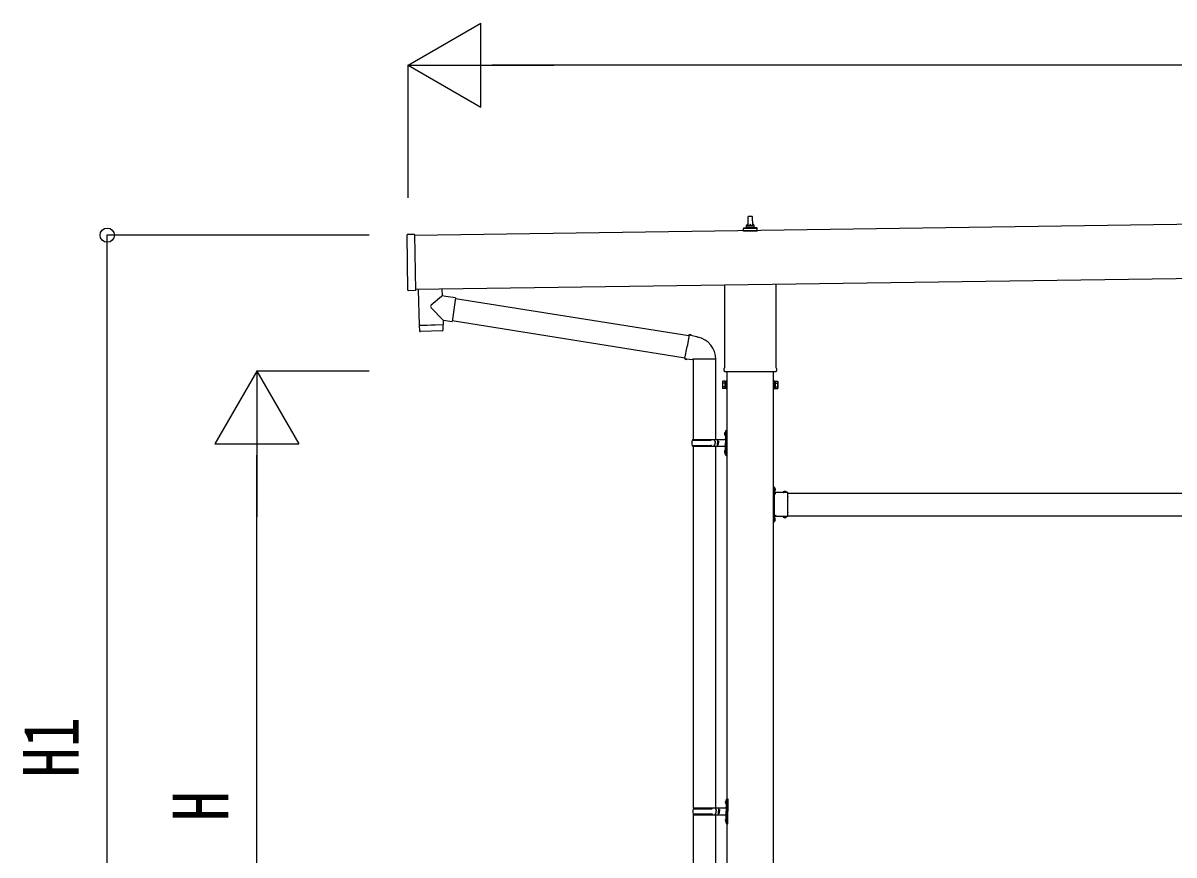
# Model space of a CAD drawing. Units: millimetres, scale not verified. Extents: x -18922 to 18922, y -13365 to 13365.
# Drawn here: x -7795 to -4719, y -4853 to -2629 of the extents above; entities that cross this region are included whole.
import ezdxf
from ezdxf.enums import TextEntityAlignment as Align

# ---------------------------------------------------------------- set-up
doc = ezdxf.new("R2010")
doc.units = ezdxf.units.MM
doc.header["$LTSCALE"] = 50
for name, color, linetype in [('0-5_YKK_13', 4, 'Continuous'), ('0-6_YKK_A1', 4, 'Continuous'), ('0-7_YKK_D', 6, 'Continuous')]:
    doc.layers.add(name, color=color, linetype=linetype)
doc.styles.add('ＭＳ ゴシック', font='')
doc.styles.get('ＭＳ ゴシック').set_extended_font_data('MS Gothic')

msp = doc.modelspace()

# ---------------------------------------------------------------- linework, layer by layer
at = {"layer": '0-5_YKK_13'}
for p, q in [((-5857.31, -3169.86), (-5856.58, -3146.34)), ((-5855.58, -3145.36), (-5847.04, -3145.36)), ((-5846.04, -3146.34), (-5845.31, -3169.86)), ((-6766.29, -3343.38), (-6768.41, -3195.39)), ((-6748.43, -3194.11), (-6767.42, -3194.38)), ((-5869.56, -3185.36), (-5869.56, -3177.65)), ((-5833.06, -3185.36), (-5869.56, -3185.36)), ((-5869.18, -3176.86), (-5833.44, -3176.86)), ((-5868.8, -3176.68), (-5862.07, -3175.05)), ((-5861.69, -3174.86), (-5840.93, -3174.86)), ((-5861.31, -3174.08), (-5861.31, -3169.86)), ((-5860.31, -3169.86), (-5842.31, -3169.86)), ((-5841.31, -3174.08), (-5841.31, -3169.86)), ((-5833.82, -3176.68), (-5840.55, -3175.05)), ((-5833.06, -3185.36), (-5833.06, -3177.65)), ((-6675.21, -3340), (-6674.6, -3358.18)), ((-5919.61, -3549.35), (-5919.61, -3328.7)), ((-5783.01, -3326.75), (-5783.01, -3549.35)), ((-6639, -3363.24), (-6647.97, -3426.31)), ((-6639.26, -3365.07), (-6015.18, -3464.43)), ((-6672.45, -3422.83), (-6703.94, -3390.32)), ((-6735.98, -3437.97), (-6735.32, -3451.01)), ((-6731.51, -3436.82), (-6731.46, -3437.82)), ((-6676.54, -3434.99), (-6676.53, -3435.99)), ((-6672.45, -3422.83), (-6647.97, -3426.31)), ((-6672.45, -3422.83), (-6672.05, -3434.84)), ((-6647.71, -3424.48), (-6025.6, -3523.53)), ((-6674.71, -3451.94), (-6732.22, -3453.85)), ((-6014.86, -3462.62), (-6020.39, -3493.98)), ((-6014.86, -3462.62), (-6013.72, -3460.64)), ((-6013.72, -3460.64), (-6010.15, -3461.26)), ((-6010.15, -3461.26), (-6009.74, -3463.61)), ((-5995.22, -3466.43), (-5993.54, -3468.06)), ((-5993.54, -3468.06), (-5991.42, -3468.51)), ((-6025.92, -3525.35), (-6020.39, -3493.98)), ((-6025.92, -3525.35), (-6025.52, -3527.6)), ((-6025.92, -3525.35), (-6020.77, -3526.17)), ((-6025.52, -3527.6), (-6021.96, -3528.23)), ((-6021.96, -3528.23), (-6020.77, -3526.17)), ((-6020.77, -3526.17), (-6006.16, -3528.48)), ((-6006.16, -3528.48), (-6003.96, -3527.5)), ((-5943.66, -3527.89), (-6004.84, -3527.89)), ((-6003.81, -3527.89), (-6003.81, -3742.13)), ((-5943.81, -3527.89), (-5943.81, -3742.13)), ((-5921.31, -3558.12), (-5921.31, -3552.62)), ((-5783.37, -3561.62), (-5919.25, -3561.62)), ((-5781.31, -3552.62), (-5781.31, -3558.12)), ((-5925.31, -3587.62), (-5924.55, -3586.31)), ((-5925.31, -3587.62), (-5925.31, -3604.62)), ((-5918.31, -3591.22), (-5924.55, -3591.22)), ((-5784.31, -3591.22), (-5778.07, -3591.22)), ((-5777.31, -3587.62), (-5778.07, -3586.31)), ((-5777.31, -3587.62), (-5777.31, -3604.62)), ((-5925.31, -3604.62), (-5924.55, -3605.94)), ((-5918.31, -3601.03), (-5924.55, -3601.03)), ((-5918.31, -3605.94), (-5924.55, -3605.94)), ((-5915.81, -3605.32), (-5918.31, -3605.32)), ((-5786.81, -3605.32), (-5784.31, -3605.32)), ((-5784.31, -3601.03), (-5778.07, -3601.03)), ((-5784.31, -3605.94), (-5778.07, -3605.94)), ((-5777.31, -3604.62), (-5778.07, -3605.94)), ((-5917.81, -3719.13), (-5914.81, -3717.63)), ((-5917.81, -3719.13), (-5917.81, -3751.13)), ((-5914.81, -3717.63), (-5914.81, -3751.13)), ((-5914.81, -3717.63), (-5913.81, -3717.63)), ((-5913.81, -3717.63), (-5913.81, -3751.13)), ((-6006.81, -3744.13), (-5956.48, -3744.13)), ((-6005.81, -3742.13), (-5919.81, -3742.13)), ((-6005.81, -3742.13), (-6005.81, -3744.13)), ((-5946.81, -3742.13), (-5946.81, -3746.63)), ((-5946.81, -3746.63), (-5944.81, -3746.63)), ((-5944.81, -3746.63), (-5944.81, -3751.13)), ((-5944.81, -3755.63), (-5944.81, -3751.13)), ((-5938.81, -3742.13), (-5938.81, -3751.13)), ((-5938.81, -3746.63), (-5935.81, -3746.63)), ((-5938.81, -3760.13), (-5938.81, -3751.13)), ((-5935.81, -3746.63), (-5935.81, -3751.13)), ((-5935.81, -3755.63), (-5935.81, -3751.13)), ((-5920.11, -3724.98), (-5918.07, -3725.98)), ((-5918.84, -3722.98), (-5918.21, -3722.98)), ((-5918.84, -3722.98), (-5918.84, -3731.28)), ((-5918.84, -3731.28), (-5918.21, -3731.28)), ((-5918.21, -3722.98), (-5918.21, -3731.28)), ((-5918.21, -3722.98), (-5917.81, -3723.38)), ((-5918.21, -3731.28), (-5917.81, -3730.88)), ((-5918.07, -3725.98), (-5917.46, -3727.13)), ((-5917.81, -3723.38), (-5917.81, -3730.88)), ((-5917.81, -3783.13), (-5917.81, -3751.13)), ((-5914.81, -3784.63), (-5914.81, -3751.13)), ((-5913.81, -3784.63), (-5913.81, -3751.13)), ((-6006.81, -3758.13), (-5956.48, -3758.13)), ((-6005.81, -3760.13), (-6005.81, -3758.13)), ((-6005.81, -3760.13), (-5919.81, -3760.13)), ((-6003.81, -3760.13), (-6003.81, -4727.62)), ((-5946.81, -3760.13), (-5946.81, -3755.63)), ((-5946.81, -3755.63), (-5944.81, -3755.63)), ((-5943.81, -3760.13), (-5943.81, -4727.62)), ((-5938.81, -3755.63), (-5935.81, -3755.63)), ((-5920.11, -3772.98), (-5918.07, -3773.98)), ((-5918.84, -3770.98), (-5918.21, -3770.98)), ((-5918.84, -3770.98), (-5918.84, -3779.28)), ((-5918.84, -3779.28), (-5918.21, -3779.28)), ((-5918.21, -3770.98), (-5918.21, -3779.28)), ((-5918.21, -3770.98), (-5917.81, -3771.38)), ((-5918.21, -3779.28), (-5917.81, -3778.88)), ((-5918.07, -3773.98), (-5917.46, -3775.13)), ((-5917.81, -3771.38), (-5917.81, -3778.88)), ((-5917.81, -3783.13), (-5914.81, -3784.63)), ((-5914.81, -3784.63), (-5913.81, -3784.63)), ((-5787.21, -3868.62), (-5788.81, -3868.62)), ((-5788.81, -3873.12), (-5787.21, -3873.12)), ((-5787.21, -3874.12), (-5788.81, -3874.12)), ((-5787.21, -3885.58), (-5787.21, -3868.62)), ((-5787.21, -3872.09), (-5787.21, -3880.16)), ((-5787.21, -3875), (-5784.55, -3873.67)), ((-5786.35, -3871.39), (-5786.51, -3871.39)), ((-5783.11, -3876.12), (-5788.81, -3876.12)), ((-5787.21, -3878.12), (-5788.81, -3878.12)), ((-5788.81, -3879.12), (-5787.21, -3879.12)), ((-5787.21, -3877.25), (-5784.55, -3878.57)), ((-5750.81, -3884.02), (-5787.21, -3884.02)), ((-5786.81, -3885.62), (-5783.81, -3885.62)), ((-5786.81, -3894.41), (-5786.81, -3887.62)), ((-5786.81, -3936.41), (-5786.81, -3895.84)), ((-5786.35, -3880.86), (-5786.51, -3880.86)), ((-5763.54, -3883.16), (-5763.54, -3883.32)), ((-5754.77, -3884.02), (-5762.84, -3884.02)), ((-5759.94, -3884.02), (-5761.26, -3881.37)), ((-5757.68, -3884.02), (-5756.36, -3881.37)), ((-5754.07, -3883.16), (-5754.07, -3883.32)), ((-5750.81, -3894.41), (-5750.81, -3884.02)), ((-5750.81, -3936.41), (-5750.81, -3895.84)), ((-5787.21, -3954.12), (-5788.81, -3954.12)), ((-5787.21, -3958.12), (-5788.81, -3958.12)), ((-5787.21, -3963.62), (-5788.81, -3963.62)), ((-5787.21, -3963.62), (-5787.21, -3946.66)), ((-5750.81, -3948.22), (-5787.21, -3948.22)), ((-5787.21, -3952.09), (-5787.21, -3960.16)), ((-5787.21, -3955), (-5784.55, -3953.67)), ((-5787.21, -3957.25), (-5784.55, -3958.57)), ((-5786.81, -3944.62), (-5786.81, -3937.84)), ((-5783.81, -3946.62), (-5786.81, -3946.62)), ((-5786.35, -3951.39), (-5786.51, -3951.39)), ((-5786.35, -3960.86), (-5786.51, -3960.86)), ((-5763.54, -3949.09), (-5763.54, -3948.92)), ((-5754.77, -3948.22), (-5762.84, -3948.22)), ((-5759.94, -3948.22), (-5761.26, -3950.88)), ((-5757.68, -3948.22), (-5756.36, -3950.88)), ((-5754.07, -3949.09), (-5754.07, -3948.92)), ((-5750.81, -3948.22), (-5750.81, -3937.84)), ((-5915.31, -4704.62), (-5912.31, -4703.12)), ((-5915.31, -4704.62), (-5915.31, -4736.62)), ((-5912.31, -4703.12), (-5912.31, -4736.62)), ((-5912.31, -4703.12), (-5911.31, -4703.12)), ((-5911.31, -4703.12), (-5911.31, -4736.62)), ((-6004.31, -4729.62), (-5953.98, -4729.62)), ((-6003.31, -4727.62), (-5917.31, -4727.62)), ((-6003.31, -4727.62), (-6003.31, -4729.62)), ((-5944.31, -4727.62), (-5944.31, -4732.12)), ((-5944.31, -4732.12), (-5942.31, -4732.12)), ((-5942.31, -4732.12), (-5942.31, -4736.62)), ((-5942.31, -4741.12), (-5942.31, -4736.62)), ((-5936.31, -4727.62), (-5936.31, -4736.62)), ((-5936.31, -4732.12), (-5933.31, -4732.12)), ((-5936.31, -4745.62), (-5936.31, -4736.62)), ((-5933.31, -4732.12), (-5933.31, -4736.62)), ((-5933.31, -4741.12), (-5933.31, -4736.62)), ((-5917.61, -4710.48), (-5915.57, -4711.47)), ((-5916.34, -4708.47), (-5915.71, -4708.47)), ((-5916.34, -4708.47), (-5916.34, -4716.77)), ((-5916.34, -4716.77), (-5915.71, -4716.77)), ((-5915.71, -4708.47), (-5915.71, -4716.77)), ((-5915.71, -4708.47), (-5915.31, -4708.87)), ((-5915.71, -4716.77), (-5915.31, -4716.37)), ((-5915.57, -4711.47), (-5914.96, -4712.62)), ((-5915.31, -4708.87), (-5915.31, -4716.37)), ((-5915.31, -4768.62), (-5915.31, -4736.62)), ((-5912.31, -4770.12), (-5912.31, -4736.62)), ((-5911.31, -4770.12), (-5911.31, -4736.62)), ((-6004.31, -4743.62), (-5953.98, -4743.62)), ((-6003.81, -4745.62), (-6003.81, -5650.12)), ((-6003.31, -4745.62), (-6003.31, -4743.62)), ((-6003.31, -4745.62), (-5917.31, -4745.62)), ((-5944.31, -4745.62), (-5944.31, -4741.12)), ((-5944.31, -4741.12), (-5942.31, -4741.12)), ((-5943.81, -4745.62), (-5943.81, -5650.12)), ((-5936.31, -4741.12), (-5933.31, -4741.12)), ((-5917.61, -4758.48), (-5915.57, -4759.47)), ((-5916.34, -4756.47), (-5915.71, -4756.47)), ((-5916.34, -4756.47), (-5916.34, -4764.77)), ((-5916.34, -4764.77), (-5915.71, -4764.77)), ((-5915.71, -4756.47), (-5915.71, -4764.77)), ((-5915.71, -4756.47), (-5915.31, -4756.87)), ((-5915.71, -4764.77), (-5915.31, -4764.37)), ((-5915.57, -4759.47), (-5914.96, -4760.62)), ((-5915.31, -4756.87), (-5915.31, -4764.37)), ((-5915.31, -4768.62), (-5912.31, -4770.12)), ((-5912.31, -4770.12), (-5911.31, -4770.12))]:
    msp.add_line(p, q, dxfattribs=at)
for points in [[(-6748.43, -3194.11), (-6746.28, -3344.09), (-6765.28, -3344.36)], [(-6739.17, -3342.13), (-6736.01, -3436.97), (-6672.05, -3434.84)], [(-6674.6, -3358.18), (-6676.69, -3359.95), (-6703.91, -3382.99)], [(-6639, -3363.24), (-6664.92, -3359.56), (-6674.6, -3358.18)], [(-6671.81, -3448.89), (-6672.01, -3435.84), (-6735.98, -3437.97)], [(-6014.86, -3462.62), (-6009.74, -3463.61), (-5995.22, -3466.43)], [(-5918.31, -3605.94), (-5918.31, -3586.31), (-5924.55, -3586.31)], [(-5918.31, -3605.32), (-5918.31, -3586.92), (-5915.81, -3586.92)], [(-5784.31, -3605.32), (-5784.31, -3586.92), (-5786.81, -3586.92)], [(-5784.31, -3605.94), (-5784.31, -3586.31), (-5778.07, -3586.31)], [(-5920.11, -3729.28), (-5918.07, -3728.28), (-5917.46, -3727.13)], [(-5920.11, -3777.28), (-5918.07, -3776.28), (-5917.46, -3775.13)], [(-5788.81, -3883.62), (-5788.81, -3877.62), (-5788.81, -3874.62), (-5788.81, -3868.62)], [(-5786.81, -3887.62), (-5783.81, -3887.62), (-5783.81, -3884.02)], [(-5788.81, -3963.62), (-5788.81, -3957.62), (-5788.81, -3954.62), (-5788.81, -3948.62)], [(-5786.81, -3944.62), (-5783.81, -3944.62), (-5783.81, -3948.22)], [(-5917.61, -4714.77), (-5915.57, -4713.77), (-5914.96, -4712.62)], [(-5917.61, -4762.77), (-5915.57, -4761.77), (-5914.96, -4760.62)]]:
    msp.add_lwpolyline(points, dxfattribs=at)
for points in [[(-5915.81, -3606.62), (-5915.81, -3585.62), (-5913.81, -3585.62), (-5913.81, -3606.62)], [(-5786.81, -3606.62), (-5786.81, -3585.62), (-5788.81, -3585.62), (-5788.81, -3606.62)]]:
    msp.add_lwpolyline(points, close=True, dxfattribs=at)
for centre, radius, start, end in [((-5857.22, -3170.5), 4.13, 90, 171.17633), ((-5855.58, -3146.36), 1, 90, 178.60509), ((-5847.98, -3169.86), 4.83, 133.60282, 180), ((-5854.64, -3169.86), 4.83, 0, 46.39718), ((-5847.04, -3146.36), 1, 1.39491, 90), ((-5845.4, -3170.5), 4.13, 8.82367, 90), ((-6767.41, -3195.38), 1, 90.81845, 180.81845), ((-5868.56, -3177.65), 1, 103.62699, 180), ((-5862.31, -3174.08), 1, 283.62699, 0), ((-5860.31, -3170.86), 1, 90, 180), ((-5842.31, -3170.86), 1, 0, 90), ((-5840.31, -3174.08), 1, 180, 256.37301), ((-5834.06, -3177.65), 1, 0, 76.37301), ((-6765.29, -3343.36), 1, 180.81845, 270.81845), ((-6700.53, -3386.67), 5, 132.56466, 226.88314), ((-6732.32, -3450.86), 3, 182.90915, 271.95747), ((-6674.81, -3448.94), 3, 271.90915, 0.90915), ((-6003.96, -3527.5), 60.3, 359.62495, 78), ((-5917.31, -3552.62), 4, 125.09963, 180), ((-5917.31, -3558.12), 4, 180, 194.47751), ((-5917.31, -3558.12), 4, 194.47751, 241.04498), ((-5785.31, -3558.12), 4, 298.95502, 345.52249), ((-5785.31, -3552.62), 4, 0, 54.90037), ((-5785.31, -3558.12), 4, 345.52249, 0), ((-5920.96, -3588.76), 4.34, 145.61575, 214.38425), ((-5909.07, -3596.12), 16.24, 162.41205, 197.58795), ((-5793.55, -3596.12), 16.24, 342.41205, 17.58795), ((-5781.65, -3588.76), 4.34, 325.61575, 34.38425), ((-5920.96, -3603.48), 4.34, 145.61575, 214.38425), ((-5781.65, -3603.48), 4.34, 325.61575, 34.38425), ((-5958.06, -3751.13), 49.25, 171.82876, 180.00002), ((-5958.06, -3751.13), 49.25, 180.00002, 188.17127), ((-5956.48, -3742.13), 2, 270, 359.99998), ((-5914.51, -3727.13), 6, 136.21765, 223.78235), ((-5919.81, -3740.13), 2, 270, 359.99998), ((-5956.48, -3760.13), 2, 0.00005, 90.00004), ((-5914.51, -3775.13), 6, 136.21765, 223.78235), ((-5919.81, -3762.13), 2, 0.00005, 90.00004), ((-5786.51, -3872.09), 0.7, 90, 180), ((-5786.35, -3872.25), 0.862, 39.12355, 90), ((-5791.11, -3876.12), 7, 0, 39.12355), ((-5786.81, -3883.62), 2, 180, 270), ((-5786.51, -3880.16), 0.7, 180, 270), ((-5787.51, -3895.12), 1, 314.427, 45.573), ((-5786.35, -3880), 0.862, 270, 320.87645), ((-5791.11, -3876.12), 7, 320.87645, 0), ((-5762.68, -3883.16), 0.862, 129.12355, 180), ((-5762.84, -3883.32), 0.7, 180, 270), ((-5758.81, -3887.92), 7, 90, 129.12355), ((-5758.81, -3887.92), 7, 50.87645, 90), ((-5754.77, -3883.32), 0.7, 270, 0), ((-5754.94, -3883.16), 0.862, 0, 50.87645), ((-5750.11, -3895.12), 1, 134.427, 225.573), ((-5787.51, -3937.12), 1, 314.427, 45.573), ((-5750.11, -3937.12), 1, 134.427, 225.573), ((-5786.81, -3948.62), 2, 90, 180), ((-5786.51, -3952.09), 0.7, 90, 180), ((-5786.51, -3960.16), 0.7, 180, 270), ((-5786.35, -3952.25), 0.862, 39.12355, 90), ((-5786.35, -3960), 0.862, 270, 320.87645), ((-5791.11, -3956.12), 7, 0, 39.12355), ((-5791.11, -3956.12), 7, 320.87645, 0), ((-5762.84, -3948.92), 0.7, 90, 180), ((-5762.68, -3949.09), 0.862, 180, 230.87645), ((-5758.81, -3944.32), 7, 230.87645, 270), ((-5758.81, -3944.32), 7, 270, 309.12355), ((-5754.77, -3948.92), 0.7, 0, 90), ((-5754.94, -3949.09), 0.862, 309.12355, 0), ((-5955.56, -4736.62), 49.25, 171.82876, 180.00002), ((-5955.56, -4736.62), 49.25, 180.00002, 188.17127), ((-5953.98, -4727.62), 2, 270, 359.99998), ((-5912.01, -4712.62), 6, 136.21765, 223.78235), ((-5917.31, -4725.62), 2, 270, 359.99998), ((-5953.98, -4745.62), 2, 0.00005, 90.00004), ((-5912.01, -4760.62), 6, 136.21765, 223.78235), ((-5917.31, -4747.62), 2, 0.00005, 90.00004)]:
    msp.add_arc(centre, radius, start, end, dxfattribs=at)
at = {"layer": '0-6_YKK_A1'}
for p, q in [((-6748.41, -3195.49), (-1361.37, -3118.57)), ((-6746.34, -3340.51), (-1359.3, -3263.55)), ((-5913.81, -3561.62), (-5913.81, -6359.12)), ((-5788.81, -6359.12), (-5788.81, -3561.62)), ((-5750.81, -3886.12), (-2951.81, -3886.12)), ((-5783.81, -3946.12), (-5788.31, -3946.12)), ((-5750.81, -3946.12), (-2951.81, -3946.12))]:
    msp.add_line(p, q, dxfattribs=at)
msp.add_lwpolyline([(-5783.81, -3886.12), (-5788.31, -3886.12), (-5788.31, -3946.12)], dxfattribs=at)
at = {"layer": '0-7_YKK_D'}
for p, q in [((-6765.9, -2741.02), (-6571.05, -2628.52)), ((-6571.05, -2853.52), (-6571.05, -2628.52)), ((-6765.9, -3095.73), (-6765.9, -2740.02)), ((-6765.9, -2741.02), (-6571.05, -2853.52)), ((-6765.9, -2741.02), (-6376.19, -2741.02)), ((3830.12, -2741.02), (-6540.9, -2741.02)), ((-6869.83, -3195.83), (-7570.83, -3195.83)), ((-7569.83, -5859.12), (-7569.83, -3195.83)), ((-7169.83, -3559.12), (-7282.33, -3753.98)), ((-6869.83, -3559.12), (-7170.83, -3559.12)), ((-7169.83, -3559.12), (-7057.33, -3753.98)), ((-7169.83, -3559.12), (-7169.83, -3948.84)), ((-7282.33, -3753.98), (-7057.33, -3753.98)), ((-7169.83, -5634.12), (-7169.83, -3784.12))]:
    msp.add_line(p, q, dxfattribs=at)
msp.add_circle((-7569.83, -3195.83), 19.12, dxfattribs=at)

# ---------------------------------------------------------------- texts
at = {"layer": '0-7_YKK_D', "style": 'ＭＳ ゴシック', "width": 0.8}
for s, p in [('H1', (-7601.83, -4646.28)), ('H', (-7201.83, -4763.12))]:
    msp.add_text(s, height=148.5, rotation=90, dxfattribs=at).set_placement(p, align=Align.BOTTOM_LEFT)

doc.saveas('drawing.dxf')
